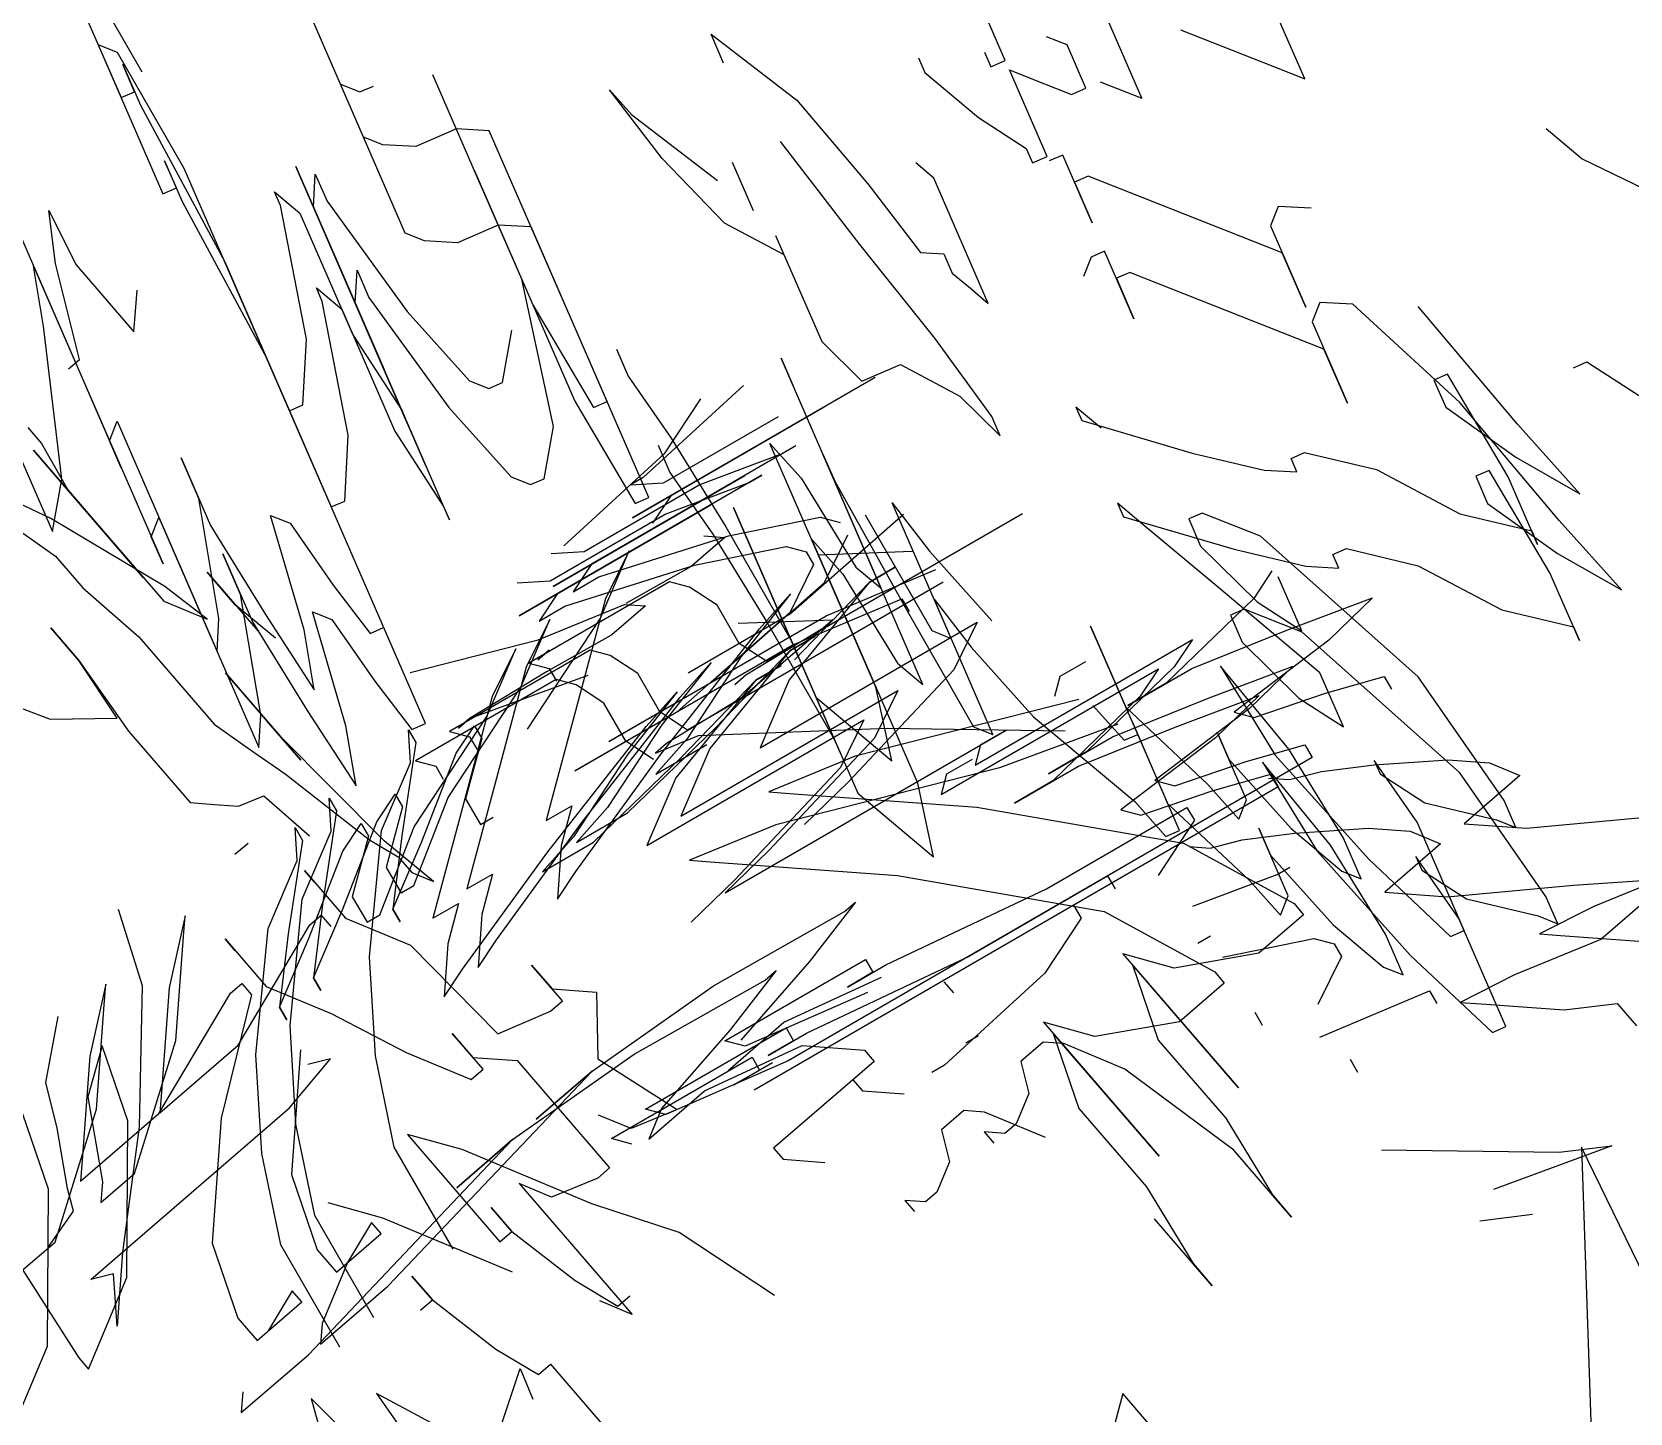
# Model space of a CAD drawing. Header units: millimetres. Extents: x 7703 to 16070, y -6855 to 95.
# Drawn here: x 14881.5 to 14893.67, y -4852.77 to -4842.26 of the extents above; entities that cross this region are included whole.
import ezdxf

# ---------------------------------------------------------------- set-up
doc = ezdxf.new("R2010")
doc.units = ezdxf.units.MM
doc.layers.add('AĞAÇLAR', color=7, linetype='Continuous')
doc.layers.add('YENİ AĞAÇ', color=80, linetype='Continuous')
doc.layers.add('kapı', color=6, linetype='Continuous', lineweight=9)
doc.styles.get("Standard").update_dxf_attribs({"font": 'stylu.ttf', "height": 10})

# ---------------------------------------------------------------- blocks, each defined once
blk = doc.blocks.new('A$C06865A3D')
at = {"color": 72}
for p, q in [((2.63956, 2.67393), (2.67585, 2.68647)), ((2.62099, 2.6723), (2.63956, 2.67393)), ((2.46318, 2.48673), (2.4539, 2.48592)), ((2.51359, 2.46687), (2.46318, 2.48673)), ((2.3604, 2.4646), (2.40292, 2.47021)), ((2.40292, 2.47021), (2.44627, 2.46655)), ((2.44627, 2.46655), (2.48035, 2.46208)), ((2.48035, 2.46208), (2.48727, 2.4683)), ((2.48727, 2.4683), (2.49503, 2.46524)), ((2.49503, 2.46524), (2.50431, 2.46606)), ((2.50431, 2.46606), (2.51359, 2.46687)), ((2.37203, 2.46002), (2.3604, 2.4646)), ((2.46108, 2.4473), (2.40998, 2.45401)), ((2.50831, 2.44211), (2.46108, 2.4473)), ((2.54626, 2.43611), (2.50831, 2.44211)), ((2.42174, 2.42701), (2.40235, 2.43465)), ((2.55402, 2.43305), (2.54626, 2.43611)), ((2.50609, 2.42509), (2.53158, 2.43294)), ((2.53158, 2.43294), (2.55402, 2.43305)), ((2.34749, 2.42048), (2.36065, 2.41977)), ((2.38156, 2.416), (2.34749, 2.42048)), ((2.36065, 2.41977), (2.40317, 2.42538)), ((2.44265, 2.42325), (2.41716, 2.4154)), ((2.43489, 2.4263), (2.47754, 2.4095)), ((2.49998, 2.4096), (2.50609, 2.42509)), ((2.41716, 2.4154), (2.38156, 2.416)), ((2.47754, 2.4095), (2.49998, 2.4096)), ((2.27906, 2.16278), (2.28736, 2.16217)), ((2.28736, 2.16217), (2.30781, 2.15648)), ((2.28705, 2.15801), (2.36592, 2.1522)), ((2.35347, 2.15311), (2.28705, 2.15801)), ((2.30781, 2.15648), (2.35347, 2.15311)), ((2.43649, 2.14699), (2.40328, 2.14944)), ((2.31104, 2.14371), (2.27245, 2.12984)), ((2.30597, 2.13154), (2.32288, 2.13448)), ((2.32288, 2.13448), (2.33948, 2.13325)), ((2.33948, 2.13325), (2.36885, 2.13527)), ((2.36885, 2.13527), (2.41451, 2.1319)), ((2.41451, 2.1319), (2.43142, 2.13483)), ((2.54093, 2.07069), (2.53616, 2.06268)), ((2.54324, 2.04544), (2.54093, 2.07069)), ((2.43947, 2.05309), (2.4676, 2.03848)), ((2.53558, 1.94154), (2.54324, 2.04544)), ((2.4676, 2.03848), (2.50636, 1.99802)), ((2.6918, 2.01535), (2.68088, 2.03705)), ((2.68088, 2.03705), (2.69303, 2.03197)), ((2.46777, 1.98414), (2.4527, 2.00615)), ((2.50636, 1.99802), (2.53681, 1.95816)), ((2.48376, 1.97461), (2.46777, 1.98414)), ((2.5036, 1.96061), (2.48376, 1.97461)), ((2.51159, 1.95584), (2.5036, 1.96061)), ((2.53681, 1.95816), (2.55603, 1.93585)), ((2.51452, 1.93891), (2.51159, 1.95584)), ((2.54034, 1.94954), (2.53558, 1.94154)), ((2.55603, 1.93585), (2.54034, 1.94954))]:
    blk.add_line(p, q, dxfattribs=at)
at = {"color": 87}
for p, q in [((2.53935, 2.61852), (2.51612, 2.62768)), ((2.52317, 2.6115), (2.53935, 2.61852)), ((2.4908, 2.59745), (2.52317, 2.6115)), ((2.49908, 2.56738), (2.46424, 2.58111)), ((2.48289, 2.56036), (2.49908, 2.56738)), ((2.61603, 2.5688), (2.60629, 2.56006)), ((2.67362, 2.57125), (2.61603, 2.5688)), ((2.73452, 2.56611), (2.67362, 2.57125)), ((2.46319, 2.56142), (2.45509, 2.55791)), ((2.48061, 2.55456), (2.46319, 2.56142)), ((2.60629, 2.56006), (2.60959, 2.55248)), ((2.70085, 2.56052), (2.69871, 2.55508)), ((2.74657, 2.54879), (2.70085, 2.56052)), ((2.77148, 2.56411), (2.73452, 2.56611)), ((2.74326, 2.55638), (2.77148, 2.56411)), ((2.47832, 2.54876), (2.48061, 2.55456)), ((2.69871, 2.55508), (2.7096, 2.55078)), ((2.7096, 2.55078), (2.74326, 2.55638)), ((2.46214, 2.54173), (2.47832, 2.54876)), ((2.62049, 2.54818), (2.58254, 2.53171)), ((2.60959, 2.55248), (2.64227, 2.5396)), ((2.64227, 2.5396), (2.62049, 2.54818)), ((2.7738, 2.53806), (2.74657, 2.54879)), ((2.45404, 2.53822), (2.46214, 2.54173)), ((2.48888, 2.52449), (2.45404, 2.53822)), ((2.74344, 2.52488), (2.76835, 2.5402)), ((2.76835, 2.5402), (2.7738, 2.53806)), ((2.58254, 2.53171), (2.54459, 2.51524)), ((2.4866, 2.51869), (2.48888, 2.52449)), ((2.70763, 2.51385), (2.74344, 2.52488)), ((2.4252, 2.51608), (2.431, 2.51379)), ((2.431, 2.51379), (2.4588, 2.51624)), ((2.4588, 2.51624), (2.48079, 2.52098)), ((2.48079, 2.52098), (2.4866, 2.51869)), ((2.53155, 2.51409), (2.5294, 2.50865)), ((2.55878, 2.50336), (2.53155, 2.51409)), ((2.54459, 2.51524), (2.54244, 2.5098)), ((2.54244, 2.5098), (2.55878, 2.50336)), ((2.68272, 2.49852), (2.70763, 2.51385)), ((2.5294, 2.50865), (2.53271, 2.50106)), ((2.68057, 2.49308), (2.68272, 2.49852)), ((2.67629, 2.4822), (2.68602, 2.49094)), ((2.68602, 2.49094), (2.68057, 2.49308)), ((2.84073, 2.46788), (2.85995, 2.48994)), ((2.86578, 2.48951), (2.86363, 2.46032)), ((2.65137, 2.46688), (2.67629, 2.4822)), ((2.61128, 2.44496), (2.65137, 2.46688)), ((2.77745, 2.46748), (2.69378, 2.46273)), ((2.8362, 2.4569), (2.77745, 2.46748)), ((2.80856, 2.42916), (2.84073, 2.46788)), ((2.69378, 2.46273), (2.67101, 2.45285)), ((2.86363, 2.46032), (2.84938, 2.42615)), ((2.71012, 2.4563), (2.65798, 2.4517)), ((2.67101, 2.45285), (2.66887, 2.44741)), ((2.73191, 2.44771), (2.71012, 2.4563)), ((2.8471, 2.45261), (2.8362, 2.4569)), ((2.83951, 2.44932), (2.8471, 2.45261)), ((2.61887, 2.44826), (2.60583, 2.44711)), ((2.60583, 2.44711), (2.61128, 2.44496)), ((2.65798, 2.4517), (2.61887, 2.44826)), ((2.66887, 2.44741), (2.67976, 2.44312)), ((2.6861, 2.41824), (2.70081, 2.45067)), ((2.70081, 2.45067), (2.70042, 2.42654)), ((2.71128, 2.44327), (2.73191, 2.44771)), ((2.81459, 2.43399), (2.83951, 2.44932)), ((2.87314, 2.43027), (2.8861, 2.44692)), ((2.8861, 2.44692), (2.89776, 2.44606)), ((2.67976, 2.44312), (2.71128, 2.44327)), ((2.77983, 2.43715), (2.79192, 2.44213)), ((2.79192, 2.44213), (2.78977, 2.41293)), ((2.7673, 2.42633), (2.77983, 2.43715)), ((2.79397, 2.42955), (2.81459, 2.43399)), ((2.63936, 2.33377), (2.66501, 2.42993)), ((2.66501, 2.42993), (2.66764, 2.41711)), ((2.73169, 2.43031), (2.66982, 2.19841)), ((2.6848, 2.40048), (2.6995, 2.43291)), ((2.6995, 2.43291), (2.69911, 2.40878)), ((2.71436, 2.4107), (2.72604, 2.43182)), ((2.72604, 2.43182), (2.73169, 2.43031)), ((2.78852, 2.43169), (2.79397, 2.42955)), ((2.8179, 2.4264), (2.78852, 2.43169)), ((2.78977, 2.41293), (2.80856, 2.42916)), ((2.84809, 2.40864), (2.87314, 2.43027)), ((2.70042, 2.42654), (2.694, 2.37978)), ((2.74809, 2.40427), (2.7673, 2.42633)), ((2.86147, 2.40924), (2.8179, 2.4264)), ((2.84938, 2.42615), (2.84183, 2.40323)), ((2.66764, 2.41711), (2.66687, 2.36884)), ((2.66989, 2.38016), (2.6861, 2.41824)), ((2.71905, 2.41507), (2.75932, 2.40549)), ((2.76146, 2.41093), (2.71905, 2.41507)), ((2.63805, 2.31601), (2.6637, 2.41217)), ((2.6637, 2.41217), (2.66634, 2.39935)), ((2.73038, 2.41256), (2.66851, 2.18065)), ((2.69911, 2.40878), (2.69269, 2.36202)), ((2.70116, 2.38393), (2.71436, 2.4107)), ((2.71305, 2.39295), (2.72473, 2.41406)), ((2.72473, 2.41406), (2.73038, 2.41256)), ((2.80173, 2.40135), (2.76146, 2.41093)), ((2.84183, 2.40323), (2.84809, 2.40864)), ((2.85932, 2.4038), (2.86147, 2.40924)), ((2.73513, 2.38761), (2.74809, 2.40427)), ((2.75932, 2.40549), (2.81477, 2.4025)), ((2.81477, 2.4025), (2.85932, 2.4038)), ((2.66634, 2.39935), (2.66556, 2.35109)), ((2.66858, 2.3624), (2.6848, 2.40048)), ((2.73655, 2.3956), (2.74744, 2.39131)), ((2.76378, 2.38487), (2.73655, 2.3956)), ((2.81807, 2.39491), (2.80173, 2.40135)), ((2.67136, 2.38986), (2.70404, 2.37698)), ((2.71493, 2.37269), (2.67136, 2.38986)), ((2.69985, 2.36617), (2.71305, 2.39295)), ((2.74744, 2.39131), (2.78441, 2.38932)), ((2.78441, 2.38932), (2.81048, 2.39161)), ((2.81048, 2.39161), (2.81807, 2.39491)), ((2.66792, 2.38524), (2.64698, 2.33982)), ((2.694, 2.37978), (2.70116, 2.38393)), ((2.72844, 2.37637), (2.73513, 2.38761)), ((2.76708, 2.37729), (2.76378, 2.38487)), ((2.50948, 2.37822), (2.52037, 2.37393)), ((2.60207, 2.34174), (2.50948, 2.37822)), ((2.55568, 2.3338), (2.57341, 2.37754)), ((2.66234, 2.35188), (2.66989, 2.38016)), ((2.70404, 2.37698), (2.7486, 2.37828)), ((2.72218, 2.37096), (2.72844, 2.37637)), ((2.7486, 2.37828), (2.76708, 2.37729)), ((2.49957, 2.37301), (2.4709, 2.26554)), ((2.52037, 2.37393), (2.57698, 2.35791)), ((2.57906, 2.37603), (2.54887, 2.26291)), ((2.71279, 2.36725), (2.71493, 2.37269)), ((2.48335, 2.33492), (2.49806, 2.36735)), ((2.52631, 2.35981), (2.53347, 2.36396)), ((2.58126, 2.36879), (2.60519, 2.36565)), ((2.63573, 2.34733), (2.58126, 2.36879)), ((2.60443, 2.31948), (2.65496, 2.36858)), ((2.60519, 2.36565), (2.64216, 2.36365)), ((2.64216, 2.36365), (2.69431, 2.36825)), ((2.66687, 2.36884), (2.66234, 2.35188)), ((2.69269, 2.36202), (2.69985, 2.36617)), ((2.69431, 2.36825), (2.71279, 2.36725)), ((2.90853, 2.34746), (2.92148, 2.36412)), ((2.33241, 2.35999), (2.425, 2.32351)), ((2.37598, 2.34283), (2.33241, 2.35999)), ((2.36393, 2.36015), (2.35419, 2.35141)), ((2.47286, 2.31723), (2.36393, 2.36015)), ((2.45963, 2.35943), (2.4649, 2.33379)), ((2.50596, 2.32889), (2.52631, 2.35981)), ((2.53912, 2.36245), (2.54589, 2.34247)), ((2.55437, 2.31604), (2.5721, 2.35978)), ((2.5721, 2.35978), (2.57775, 2.35827)), ((2.57698, 2.35791), (2.62814, 2.34404)), ((2.66104, 2.33412), (2.66858, 2.3624)), ((2.27812, 2.34996), (2.28026, 2.3554)), ((2.35419, 2.35141), (2.34776, 2.33509)), ((2.49826, 2.35525), (2.46959, 2.24778)), ((2.49675, 2.34959), (2.49826, 2.35525)), ((2.53028, 2.35117), (2.54876, 2.35017)), ((2.62831, 2.31254), (2.53028, 2.35117)), ((2.60503, 2.22781), (2.63823, 2.35225)), ((2.63823, 2.35225), (2.63522, 2.34094)), ((2.66556, 2.35109), (2.66104, 2.33412)), ((2.75162, 2.34623), (2.75313, 2.35189)), ((2.82697, 2.35642), (2.83262, 2.35491)), ((2.27053, 2.34666), (2.27812, 2.34996)), ((2.33044, 2.32306), (2.27053, 2.34666)), ((2.4709, 2.26554), (2.49353, 2.35038)), ((2.49353, 2.35038), (2.47542, 2.28251)), ((2.48205, 2.31716), (2.49675, 2.34959)), ((2.525, 2.34205), (2.53216, 2.3462)), ((2.53216, 2.3462), (2.53781, 2.34469)), ((2.53781, 2.34469), (2.54458, 2.32471)), ((2.54876, 2.35017), (2.58903, 2.34059)), ((2.62814, 2.34404), (2.63573, 2.34733)), ((2.42616, 2.31048), (2.37598, 2.34283)), ((2.50465, 2.31113), (2.525, 2.34205)), ((2.54589, 2.34247), (2.5421, 2.28289)), ((2.58903, 2.34059), (2.60207, 2.34174)), ((2.64698, 2.33982), (2.60013, 2.2611)), ((2.63522, 2.34094), (2.63936, 2.33377)), ((2.69095, 2.2776), (2.70755, 2.33982)), ((2.70755, 2.33982), (2.7132, 2.33831)), ((2.71653, 2.32882), (2.76448, 2.3429)), ((2.76448, 2.3429), (2.77031, 2.34247)), ((2.77031, 2.34247), (2.76859, 2.31912)), ((2.78703, 2.34284), (2.79268, 2.34133)), ((2.34776, 2.33509), (2.33803, 2.32635)), ((2.46081, 2.33455), (2.4717, 2.33025)), ((2.4649, 2.33379), (2.46261, 2.27987)), ((2.46959, 2.24778), (2.49222, 2.33262)), ((2.46977, 2.28401), (2.48335, 2.33492)), ((2.53003, 2.23764), (2.55568, 2.3338)), ((2.53316, 2.30712), (2.55864, 2.33459)), ((2.55864, 2.33459), (2.55519, 2.28789)), ((2.57113, 2.23686), (2.59679, 2.33301)), ((2.59679, 2.33301), (2.60356, 2.31303)), ((2.63693, 2.33449), (2.63391, 2.32318)), ((2.33803, 2.32635), (2.33044, 2.32306)), ((2.4717, 2.33025), (2.50108, 2.32496)), ((2.48107, 2.281), (2.50596, 2.32889)), ((2.64851, 2.28101), (2.71653, 2.32882)), ((2.425, 2.32351), (2.47071, 2.31178)), ((2.50108, 2.32496), (2.54134, 2.31538)), ((2.53804, 2.32297), (2.61429, 2.29292)), ((2.59795, 2.29936), (2.53804, 2.32297)), ((2.54458, 2.32471), (2.54079, 2.26513)), ((2.55347, 2.26453), (2.60443, 2.31948)), ((2.55534, 2.31378), (2.55836, 2.32509)), ((2.55836, 2.32509), (2.55534, 2.31378)), ((2.63391, 2.32318), (2.63805, 2.31601)), ((2.70624, 2.32206), (2.71189, 2.32055)), ((2.71189, 2.32055), (2.71715, 2.29491)), ((2.76859, 2.31912), (2.74894, 2.29121)), ((2.46846, 2.26626), (2.48205, 2.31716)), ((2.47071, 2.31178), (2.47286, 2.31723)), ((2.52872, 2.21988), (2.55437, 2.31604)), ((2.54134, 2.31538), (2.59251, 2.30151)), ((2.55608, 2.27117), (2.55534, 2.31378)), ((2.55534, 2.31378), (2.56022, 2.26401)), ((2.56982, 2.2191), (2.59548, 2.31525)), ((2.59548, 2.31525), (2.60225, 2.29527)), ((2.60356, 2.31303), (2.60542, 2.25195)), ((2.43821, 2.29317), (2.42616, 2.31048)), ((2.47976, 2.26324), (2.50465, 2.31113)), ((2.55403, 2.29602), (2.55705, 2.30733)), ((2.55705, 2.30733), (2.55403, 2.29602)), ((2.6534, 2.29637), (2.62831, 2.31254)), ((2.59251, 2.30151), (2.59795, 2.29936)), ((2.31972, 2.29585), (2.40142, 2.26366)), ((2.4232, 2.25508), (2.31972, 2.29585)), ((2.32731, 2.29915), (2.3382, 2.29486)), ((2.33606, 2.28942), (2.32731, 2.29915)), ((2.3382, 2.29486), (2.39151, 2.28642)), ((2.55477, 2.25341), (2.55403, 2.29602)), ((2.55403, 2.29602), (2.55891, 2.24625)), ((2.60225, 2.29527), (2.60411, 2.23419)), ((2.61429, 2.29292), (2.6534, 2.29637)), ((2.71715, 2.29491), (2.71487, 2.24099)), ((2.19909, 2.2931), (2.1915, 2.28981)), ((2.1915, 2.28981), (2.25141, 2.2662)), ((2.25025, 2.27923), (2.19909, 2.2931)), ((2.40142, 2.26366), (2.33606, 2.28942)), ((2.42848, 2.28443), (2.43607, 2.28772)), ((2.43607, 2.28772), (2.43821, 2.29317)), ((2.53762, 2.27004), (2.5365, 2.28851)), ((2.5365, 2.28851), (2.54025, 2.25722)), ((2.55519, 2.28789), (2.54678, 2.25329)), ((2.74894, 2.29121), (2.73058, 2.28083)), ((2.32088, 2.28283), (2.33392, 2.28398)), ((2.32633, 2.28068), (2.32088, 2.28283)), ((2.33392, 2.28398), (2.38293, 2.26466)), ((2.39151, 2.28642), (2.42848, 2.28443)), ((2.4611, 2.27421), (2.46977, 2.28401)), ((2.47542, 2.28251), (2.47805, 2.26969)), ((2.49601, 2.28051), (2.50228, 2.28592)), ((2.50228, 2.28592), (2.50099, 2.2684)), ((2.5421, 2.28289), (2.53003, 2.23764)), ((2.24266, 2.27594), (2.259, 2.2695)), ((2.25355, 2.27164), (2.24266, 2.27594)), ((2.47356, 2.19124), (2.25025, 2.27923)), ((2.37106, 2.25049), (2.32633, 2.28068)), ((2.47805, 2.26969), (2.48107, 2.281)), ((2.48177, 2.24634), (2.49601, 2.28051)), ((2.59214, 2.23233), (2.64851, 2.28101)), ((2.66719, 2.21123), (2.69095, 2.2776)), ((2.73058, 2.28083), (2.80057, 2.27567)), ((2.80057, 2.27567), (2.73642, 2.2804)), ((2.73642, 2.2804), (2.76471, 2.26657)), ((2.25141, 2.2662), (2.25355, 2.27164)), ((2.259, 2.2695), (2.3265, 2.24919)), ((2.50099, 2.2684), (2.493, 2.23964)), ((2.53631, 2.25228), (2.53519, 2.27075)), ((2.53519, 2.27075), (2.53894, 2.23946)), ((2.54513, 2.20744), (2.53762, 2.27004)), ((2.55531, 2.22291), (2.55608, 2.27117)), ((2.38293, 2.26466), (2.41776, 2.25723)), ((2.4598, 2.25645), (2.46846, 2.26626)), ((2.47411, 2.26475), (2.47675, 2.25193)), ((2.47675, 2.25193), (2.47976, 2.26324)), ((2.50631, 2.26215), (2.49915, 2.258)), ((2.51911, 2.26479), (2.50631, 2.26215)), ((2.53607, 2.26027), (2.51911, 2.26479)), ((2.54079, 2.26513), (2.52872, 2.21988)), ((2.54887, 2.26291), (2.53607, 2.26027)), ((2.54635, 2.24745), (2.55347, 2.26453)), ((2.56022, 2.26401), (2.57113, 2.23686)), ((2.76471, 2.26657), (2.80554, 2.26356)), ((2.80554, 2.26356), (2.8401, 2.25514)), ((2.41776, 2.25723), (2.4232, 2.25508)), ((2.49915, 2.258), (2.48255, 2.19578)), ((2.54025, 2.25722), (2.54815, 2.21876)), ((2.60013, 2.2611), (2.58588, 2.22693)), ((2.71618, 2.25875), (2.71467, 2.25309)), ((2.85176, 2.25428), (2.81677, 2.25686)), ((2.38856, 2.23102), (2.37106, 2.25049)), ((2.49014, 2.22818), (2.47922, 2.25532)), ((2.47922, 2.25532), (2.48599, 2.23534)), ((2.48459, 2.20504), (2.50553, 2.25046)), ((2.54382, 2.18969), (2.53631, 2.25228)), ((2.54678, 2.25329), (2.54635, 2.24745)), ((2.554, 2.20515), (2.55477, 2.25341)), ((2.60542, 2.25195), (2.60503, 2.22781)), ((2.8401, 2.25514), (2.85176, 2.25428)), ((2.3265, 2.24919), (2.38641, 2.22558)), ((2.455, 2.20136), (2.48177, 2.24634)), ((2.505, 2.24439), (2.49784, 2.24024)), ((2.51781, 2.24703), (2.505, 2.24439)), ((2.53476, 2.24251), (2.51781, 2.24703)), ((2.54757, 2.24515), (2.53476, 2.24251)), ((2.55891, 2.24625), (2.56982, 2.2191)), ((2.76342, 2.24906), (2.73924, 2.2391)), ((2.48883, 2.21042), (2.47791, 2.23756)), ((2.47791, 2.23756), (2.48469, 2.21758)), ((2.49784, 2.24024), (2.48124, 2.17802)), ((2.493, 2.23964), (2.48459, 2.20504)), ((2.53894, 2.23946), (2.54684, 2.201)), ((2.71487, 2.24099), (2.71336, 2.23533)), ((2.73924, 2.2391), (2.73297, 2.23369)), ((2.27666, 2.22561), (2.27126, 2.23188)), ((2.38641, 2.22558), (2.38856, 2.23102)), ((2.48599, 2.23534), (2.51084, 2.19236)), ((2.58588, 2.22693), (2.59214, 2.23233)), ((2.60411, 2.23419), (2.60372, 2.21005)), ((2.73297, 2.23369), (2.73211, 2.22202)), ((2.22417, 2.22948), (2.24707, 2.22193)), ((2.24081, 2.21652), (2.22417, 2.22948)), ((2.28206, 2.21935), (2.27666, 2.22561)), ((2.50066, 2.1769), (2.49014, 2.22818)), ((2.24707, 2.22193), (2.28206, 2.21935)), ((2.54815, 2.21876), (2.54927, 2.20028)), ((2.54927, 2.20028), (2.55531, 2.22291)), ((2.64073, 2.21459), (2.64116, 2.22042)), ((2.64116, 2.22042), (2.64484, 2.1908)), ((2.66946, 2.2066), (2.68825, 2.22282)), ((2.68825, 2.22282), (2.69408, 2.22239)), ((2.69408, 2.22239), (2.6902, 2.16985)), ((2.73211, 2.22202), (2.74335, 2.21532)), ((2.27451, 2.19642), (2.24081, 2.21652)), ((2.48469, 2.21758), (2.50953, 2.1746)), ((2.62476, 2.15706), (2.64073, 2.21459)), ((2.74335, 2.21532), (2.74832, 2.20321)), ((2.23542, 2.20965), (2.35524, 2.16244)), ((2.25506, 2.19563), (2.23542, 2.20965)), ((2.48459, 2.20504), (2.48416, 2.19921)), ((2.48416, 2.19921), (2.48459, 2.20504)), ((2.49935, 2.15914), (2.48883, 2.21042)), ((2.55415, 2.15051), (2.54513, 2.20744)), ((2.54796, 2.18252), (2.554, 2.20515)), ((2.64343, 2.14486), (2.66003, 2.20708)), ((2.65478, 2.16659), (2.66946, 2.2066)), ((2.66003, 2.20708), (2.66568, 2.20557)), ((2.66266, 2.19426), (2.66719, 2.21123)), ((2.66568, 2.20557), (2.66266, 2.19426)), ((2.48255, 2.19578), (2.4897, 2.19993)), ((2.4897, 2.19993), (2.49535, 2.19842)), ((2.54684, 2.201), (2.54796, 2.18252)), ((2.74832, 2.20321), (2.74789, 2.19737)), ((2.30309, 2.15784), (2.25506, 2.19563)), ((2.27408, 2.19058), (2.27451, 2.19642)), ((2.41052, 2.19094), (2.41811, 2.19424)), ((2.41811, 2.19424), (2.44748, 2.18895)), ((2.66982, 2.19841), (2.65058, 2.14901)), ((2.66135, 2.1765), (2.66588, 2.19347)), ((2.74789, 2.19737), (2.74162, 2.19197)), ((2.45194, 2.16833), (2.41052, 2.19094)), ((2.44748, 2.18895), (2.47141, 2.1858)), ((2.47141, 2.1858), (2.47356, 2.19124)), ((2.51084, 2.19236), (2.5274, 2.1637)), ((2.55284, 2.13275), (2.54382, 2.18969)), ((2.64212, 2.12711), (2.65872, 2.18932)), ((2.64484, 2.1908), (2.64766, 2.14951)), ((2.65872, 2.18932), (2.66437, 2.18782)), ((2.66437, 2.18782), (2.66135, 2.1765)), ((2.74162, 2.19197), (2.74746, 2.19154)), ((2.36926, 2.18205), (2.39649, 2.17132)), ((2.3856, 2.17562), (2.36926, 2.18205)), ((2.48124, 2.17802), (2.4884, 2.18217)), ((2.4884, 2.18217), (2.49405, 2.18067)), ((2.69604, 2.16942), (2.70856, 2.18024)), ((2.22255, 2.17701), (2.31515, 2.14052)), ((2.34104, 2.17432), (2.43364, 2.13783)), ((2.34435, 2.16673), (2.34104, 2.17432)), ((2.42489, 2.14757), (2.3856, 2.17562)), ((2.51572, 2.14259), (2.50066, 2.1769)), ((2.50953, 2.1746), (2.5261, 2.14594)), ((2.36998, 2.1725), (2.40054, 2.17025)), ((2.38696, 2.17125), (2.36998, 2.1725)), ((2.40759, 2.17315), (2.38696, 2.17125)), ((2.39649, 2.17132), (2.43676, 2.16174)), ((2.47159, 2.15431), (2.45194, 2.16833)), ((2.53155, 2.15654), (2.53456, 2.16785)), ((2.53456, 2.16785), (2.54285, 2.15352)), ((2.6902, 2.16985), (2.69604, 2.16942)), ((2.35524, 2.16244), (2.34435, 2.16673)), ((2.43676, 2.16174), (2.47159, 2.15431)), ((2.48747, 2.15012), (2.48484, 2.16294)), ((2.48484, 2.16294), (2.49049, 2.16143)), ((2.49049, 2.16143), (2.50291, 2.13994)), ((2.5274, 2.1637), (2.53155, 2.15654)), ((2.65263, 2.1374), (2.65478, 2.16659)), ((2.31515, 2.14052), (2.30309, 2.15784)), ((2.36208, 2.15666), (2.31104, 2.14371)), ((2.38314, 2.15929), (2.36208, 2.15666)), ((2.36592, 2.1522), (2.38314, 2.15929)), ((2.51441, 2.12483), (2.49935, 2.15914)), ((2.61463, 2.09911), (2.62476, 2.15706)), ((2.40328, 2.14944), (2.44894, 2.14608)), ((2.50252, 2.11581), (2.48747, 2.15012)), ((2.52012, 2.14919), (2.49491, 2.14687)), ((2.51151, 2.14564), (2.52012, 2.14919)), ((2.53024, 2.13878), (2.53325, 2.15009)), ((2.53325, 2.15009), (2.54154, 2.13576)), ((2.54285, 2.15352), (2.55678, 2.13769)), ((2.55678, 2.13769), (2.55415, 2.15051)), ((2.65058, 2.14901), (2.64343, 2.14486)), ((2.64766, 2.14951), (2.65263, 2.1374)), ((2.43364, 2.13783), (2.42489, 2.14757)), ((2.44894, 2.14608), (2.42819, 2.14761)), ((2.49491, 2.14687), (2.43649, 2.14699)), ((2.44833, 2.13776), (2.49045, 2.14302)), ((2.47729, 2.13466), (2.4675, 2.14333)), ((2.4675, 2.14333), (2.47315, 2.14183)), ((2.47315, 2.14183), (2.49536, 2.11166)), ((2.48616, 2.13236), (2.48353, 2.14518)), ((2.48353, 2.14518), (2.48918, 2.14368)), ((2.48918, 2.14368), (2.5016, 2.12219)), ((2.49045, 2.14302), (2.50321, 2.14625)), ((2.50321, 2.14625), (2.51151, 2.14564)), ((2.51421, 2.13693), (2.51572, 2.14259)), ((2.5261, 2.14594), (2.53024, 2.13878)), ((2.43142, 2.13483), (2.44833, 2.13776)), ((2.50291, 2.13994), (2.51421, 2.13693)), ((2.54154, 2.13576), (2.55547, 2.11993)), ((2.4882, 2.10751), (2.47729, 2.13466)), ((2.50121, 2.09805), (2.48616, 2.13236)), ((2.55547, 2.11993), (2.55284, 2.13275)), ((2.64928, 2.13125), (2.64212, 2.12711)), ((2.44433, 2.11573), (2.44848, 2.12568)), ((2.44848, 2.12568), (2.47251, 2.12733)), ((2.47598, 2.1169), (2.46619, 2.12557)), ((2.46619, 2.12557), (2.47184, 2.12407)), ((2.47184, 2.12407), (2.49405, 2.0939)), ((2.5129, 2.11917), (2.51441, 2.12483)), ((2.48689, 2.08976), (2.47598, 2.1169)), ((2.5016, 2.12219), (2.5129, 2.11917)), ((2.58042, 2.11096), (2.59377, 2.1225)), ((2.59377, 2.1225), (2.64973, 2.11837)), ((2.64973, 2.11837), (2.64927, 2.11215)), ((2.34169, 2.11304), (2.35867, 2.11179)), ((2.35867, 2.11179), (2.34169, 2.11304)), ((2.35867, 2.11179), (2.39239, 2.10589)), ((2.38559, 2.10639), (2.35867, 2.11179)), ((2.43704, 2.10943), (2.44433, 2.11573)), ((2.49536, 2.11166), (2.51344, 2.08866)), ((2.51344, 2.08866), (2.50252, 2.11581)), ((2.58664, 2.11051), (2.56799, 2.11188)), ((2.56799, 2.11188), (2.58042, 2.11096)), ((2.58618, 2.10428), (2.58664, 2.11051)), ((2.64927, 2.11215), (2.64168, 2.09393)), ((2.36711, 2.08724), (2.38559, 2.10639)), ((2.39239, 2.10589), (2.42974, 2.10313)), ((2.42974, 2.10313), (2.43704, 2.10943)), ((2.45742, 2.10793), (2.45691, 2.10113)), ((2.52021, 2.06868), (2.4882, 2.10751)), ((2.56039, 2.09367), (2.58618, 2.10428)), ((2.51213, 2.07091), (2.50121, 2.09805)), ((2.61463, 2.09911), (2.61247, 2.06992)), ((2.61247, 2.06992), (2.61463, 2.09911)), ((2.61615, 2.0403), (2.61463, 2.09911)), ((2.49405, 2.0939), (2.51213, 2.07091)), ((2.52839, 2.08351), (2.56039, 2.09367)), ((2.64168, 2.09393), (2.62878, 2.08862)), ((2.3212, 2.06669), (2.36711, 2.08724)), ((2.5189, 2.05092), (2.48689, 2.08976)), ((2.51344, 2.08866), (2.51909, 2.08716)), ((2.51909, 2.08716), (2.51344, 2.08866)), ((2.62878, 2.08862), (2.69718, 2.08358)), ((2.5026, 2.07289), (2.52839, 2.08351)), ((2.69718, 2.08358), (2.68428, 2.07827)), ((2.48395, 2.07427), (2.47773, 2.07473)), ((2.47773, 2.07473), (2.5026, 2.07289)), ((2.49454, 2.06101), (2.49497, 2.06684)), ((2.49497, 2.06684), (2.50081, 2.06641)), ((2.50081, 2.06641), (2.52695, 2.0234)), ((2.51213, 2.07091), (2.51778, 2.0694)), ((2.51778, 2.0694), (2.51213, 2.07091)), ((2.54958, 2.04267), (2.52021, 2.06868)), ((2.50817, 2.00717), (2.49454, 2.06101)), ((2.65182, 2.06189), (2.60024, 2.04066)), ((2.54827, 2.02491), (2.5189, 2.05092)), ((2.68775, 2.04047), (2.68821, 2.0467)), ((2.68821, 2.0467), (2.71929, 2.0444)), ((2.58046, 2.02231), (2.54958, 2.04267)), ((2.60024, 2.04066), (2.58067, 2.02959)), ((2.61768, 1.98149), (2.61615, 2.0403)), ((2.66864, 2.03562), (2.68775, 2.04047)), ((2.63709, 2.03169), (2.66864, 2.03562)), ((2.46237, 2.02229), (2.45697, 2.02856)), ((2.45697, 2.02856), (2.47274, 2.00391)), ((2.63709, 2.03169), (2.62465, 2.03261)), ((2.62465, 2.03261), (2.63709, 2.03169)), ((2.63663, 2.02547), (2.63709, 2.03169)), ((2.48938, 1.99095), (2.46237, 2.02229)), ((2.52695, 2.0234), (2.55936, 1.98579)), ((2.57916, 2.00455), (2.54827, 2.02491)), ((2.62567, 2.01025), (2.58046, 2.02231)), ((2.47274, 2.00391), (2.49975, 1.97257)), ((2.50515, 1.9663), (2.50817, 2.00717)), ((2.62436, 1.99249), (2.57916, 2.00455)), ((2.5151, 1.94209), (2.48938, 1.99095)), ((2.60105, 1.99445), (2.59522, 1.99488)), ((2.59522, 1.99488), (2.59976, 1.97694)), ((2.59933, 1.9711), (2.60105, 1.99445)), ((2.55936, 1.98579), (2.58766, 1.97196)), ((2.6151, 1.94646), (2.61768, 1.98149)), ((2.49975, 1.97257), (2.50515, 1.9663)), ((2.58766, 1.97196), (2.59933, 1.9711)), ((2.49846, 1.95506), (2.47016, 1.96888)), ((2.5421, 1.91075), (2.49846, 1.95506)), ((2.6097, 1.95273), (2.6151, 1.94646)), ((2.5138, 1.92458), (2.5151, 1.94209)), ((2.55702, 1.87443), (2.5421, 1.91075))]:
    blk.add_line(p, q, dxfattribs=at)
at = {"color": 84}
for p, q in [((2.69783, 2.61828), (2.73908, 2.62716)), ((2.69568, 2.61283), (2.69783, 2.61828)), ((2.69586, 2.58134), (2.63496, 2.58648)), ((2.57737, 2.58403), (2.56763, 2.57529)), ((2.73282, 2.57934), (2.69586, 2.58134)), ((2.70461, 2.57161), (2.73282, 2.57934)), ((2.56763, 2.57529), (2.57094, 2.56771)), ((2.66219, 2.57575), (2.66005, 2.57031)), ((2.70791, 2.56402), (2.66219, 2.57575)), ((2.57094, 2.56771), (2.60362, 2.55483)), ((2.66005, 2.57031), (2.67094, 2.56601)), ((2.67094, 2.56601), (2.70461, 2.57161)), ((2.58183, 2.56341), (2.54388, 2.54694)), ((2.60362, 2.55483), (2.58183, 2.56341)), ((2.73514, 2.55329), (2.70791, 2.56402)), ((2.70478, 2.54011), (2.7297, 2.55544)), ((2.7297, 2.55544), (2.73514, 2.55329)), ((2.45023, 2.53972), (2.41539, 2.55345)), ((2.54388, 2.54694), (2.50593, 2.53047)), ((2.44214, 2.53621), (2.44794, 2.53392)), ((2.44794, 2.53392), (2.45023, 2.53972)), ((2.66897, 2.52908), (2.70478, 2.54011)), ((2.49289, 2.52932), (2.49075, 2.52388)), ((2.52012, 2.51859), (2.49289, 2.52932)), ((2.50593, 2.53047), (2.50378, 2.52503)), ((2.64406, 2.51375), (2.66897, 2.52908)), ((2.50378, 2.52503), (2.52012, 2.51859)), ((2.64192, 2.50831), (2.64406, 2.51375)), ((2.81161, 2.4706), (2.84379, 2.50931)), ((2.63763, 2.49743), (2.64736, 2.50617)), ((2.64736, 2.50617), (2.64192, 2.50831)), ((2.61271, 2.48211), (2.63763, 2.49743)), ((2.86668, 2.50176), (2.85244, 2.46759)), ((2.68916, 2.45968), (2.70386, 2.49211)), ((2.70386, 2.49211), (2.70348, 2.46798)), ((2.57262, 2.46019), (2.61271, 2.48211)), ((2.65513, 2.47797), (2.63236, 2.46808)), ((2.73879, 2.48271), (2.65513, 2.47797)), ((2.79755, 2.47213), (2.73879, 2.48271)), ((2.77036, 2.46777), (2.78288, 2.47858)), ((2.78288, 2.47858), (2.79498, 2.48356)), ((2.79498, 2.48356), (2.79283, 2.45437)), ((2.66807, 2.47137), (2.6707, 2.45855)), ((2.69325, 2.46294), (2.67147, 2.47153)), ((2.71741, 2.45214), (2.7291, 2.47326)), ((2.7291, 2.47326), (2.73475, 2.47175)), ((2.80844, 2.46784), (2.79755, 2.47213)), ((2.85115, 2.45007), (2.8762, 2.47171)), ((2.63236, 2.46808), (2.63021, 2.46264)), ((2.70348, 2.46798), (2.69705, 2.42122)), ((2.75114, 2.4457), (2.77036, 2.46777)), ((2.79283, 2.45437), (2.81161, 2.4706)), ((2.80085, 2.46455), (2.80844, 2.46784)), ((2.85244, 2.46759), (2.84488, 2.44466)), ((2.58021, 2.46349), (2.56717, 2.46234)), ((2.56717, 2.46234), (2.57262, 2.46019)), ((2.63021, 2.46264), (2.64111, 2.45835)), ((2.64111, 2.45835), (2.67263, 2.4585)), ((2.6707, 2.45855), (2.66993, 2.41028)), ((2.67263, 2.4585), (2.69325, 2.46294)), ((2.67294, 2.42159), (2.68916, 2.45968)), ((2.77594, 2.44922), (2.80085, 2.46455)), ((2.70421, 2.42537), (2.71741, 2.45214)), ((2.74986, 2.44692), (2.75531, 2.44478)), ((2.77924, 2.44164), (2.74986, 2.44692)), ((2.75531, 2.44478), (2.77594, 2.44922)), ((2.84488, 2.44466), (2.85115, 2.45007)), ((2.73819, 2.42905), (2.75114, 2.4457)), ((2.82281, 2.42447), (2.77924, 2.44164)), ((2.68039, 2.4303), (2.72066, 2.42072)), ((2.7228, 2.42616), (2.68039, 2.4303)), ((2.73149, 2.4178), (2.73819, 2.42905)), ((2.6654, 2.39331), (2.67294, 2.42159)), ((2.69705, 2.42122), (2.70421, 2.42537)), ((2.72066, 2.42072), (2.77611, 2.41773)), ((2.76307, 2.41658), (2.7228, 2.42616)), ((2.82067, 2.41903), (2.82281, 2.42447)), ((2.50262, 2.41444), (2.47395, 2.30698)), ((2.58211, 2.41747), (2.55193, 2.30435)), ((2.72523, 2.4124), (2.73149, 2.4178)), ((2.77941, 2.41014), (2.76307, 2.41658)), ((2.77611, 2.41773), (2.82067, 2.41903)), ((2.66993, 2.41028), (2.6654, 2.39331)), ((2.69789, 2.41083), (2.70878, 2.40654)), ((2.72512, 2.4001), (2.69789, 2.41083)), ((2.77182, 2.40685), (2.77941, 2.41014)), ((2.63271, 2.40509), (2.66538, 2.39222)), ((2.67628, 2.38792), (2.63271, 2.40509)), ((2.70878, 2.40654), (2.74575, 2.40455)), ((2.74575, 2.40455), (2.77182, 2.40685)), ((2.92454, 2.40555), (2.9036, 2.36014)), ((2.91158, 2.3889), (2.92454, 2.40555)), ((2.72842, 2.39252), (2.72512, 2.4001)), ((2.8123, 2.35412), (2.83003, 2.39786)), ((2.83003, 2.39786), (2.83568, 2.39635)), ((2.47082, 2.39345), (2.48171, 2.38916)), ((2.56341, 2.35697), (2.47082, 2.39345)), ((2.47395, 2.30698), (2.49659, 2.39182)), ((2.64129, 2.39369), (2.63827, 2.38237)), ((2.66538, 2.39222), (2.70994, 2.39352)), ((2.70994, 2.39352), (2.72842, 2.39252)), ((2.75468, 2.38767), (2.75619, 2.39332)), ((2.86105, 2.3398), (2.91158, 2.3889)), ((2.54261, 2.38402), (2.56654, 2.38088)), ((2.59707, 2.36256), (2.54261, 2.38402)), ((2.54895, 2.38391), (2.54516, 2.32433)), ((2.65565, 2.38348), (2.67413, 2.38248)), ((2.67413, 2.38248), (2.67628, 2.38792)), ((2.71959, 2.37026), (2.76753, 2.38434)), ((2.73997, 2.35524), (2.75468, 2.38767)), ((2.76753, 2.38434), (2.77336, 2.38391)), ((2.77336, 2.38391), (2.77164, 2.36055)), ((2.78293, 2.38013), (2.79009, 2.38428)), ((2.79009, 2.38428), (2.79574, 2.38277)), ((2.79574, 2.38277), (2.80251, 2.36279)), ((2.47283, 2.32545), (2.48641, 2.37636)), ((2.56654, 2.38088), (2.6035, 2.37889)), ((2.65003, 2.38126), (2.60318, 2.30253)), ((2.63827, 2.38237), (2.64241, 2.37521)), ((2.694, 2.31903), (2.7106, 2.38125)), ((2.7106, 2.38125), (2.71625, 2.37974)), ((2.71625, 2.37974), (2.72151, 2.3541)), ((2.76257, 2.34921), (2.78293, 2.38013)), ((2.33732, 2.35806), (2.29375, 2.37523)), ((2.32527, 2.37538), (2.31554, 2.36664)), ((2.4342, 2.33246), (2.32527, 2.37538)), ((2.46795, 2.37522), (2.46567, 2.3213)), ((2.53621, 2.34856), (2.56169, 2.37603)), ((2.53832, 2.37314), (2.58948, 2.35927)), ((2.57419, 2.2783), (2.59984, 2.37445)), ((2.59984, 2.37445), (2.60662, 2.35447)), ((2.65156, 2.32245), (2.71959, 2.37026)), ((2.31554, 2.36664), (2.30911, 2.35032)), ((2.49162, 2.3664), (2.5101, 2.3654)), ((2.58966, 2.32777), (2.49162, 2.3664)), ((2.5101, 2.3654), (2.55037, 2.35582)), ((2.5584, 2.35521), (2.56141, 2.36653)), ((2.56141, 2.36653), (2.5584, 2.35521)), ((2.29178, 2.33829), (2.23187, 2.3619)), ((2.58948, 2.35927), (2.59707, 2.36256)), ((2.77164, 2.36055), (2.752, 2.33265)), ((2.55037, 2.35582), (2.56341, 2.35697)), ((2.55913, 2.31261), (2.5584, 2.35521)), ((2.5584, 2.35521), (2.56327, 2.30544)), ((2.60662, 2.35447), (2.60848, 2.29338)), ((2.30911, 2.35032), (2.29937, 2.34158)), ((2.42215, 2.34978), (2.43304, 2.34548)), ((2.43304, 2.34548), (2.46242, 2.3402)), ((2.29937, 2.34158), (2.29178, 2.33829)), ((2.38634, 2.33874), (2.43206, 2.32702)), ((2.46242, 2.3402), (2.50269, 2.33061)), ((2.49938, 2.3382), (2.57564, 2.30816)), ((2.5593, 2.31459), (2.49938, 2.3382)), ((2.43206, 2.32702), (2.4342, 2.33246)), ((2.752, 2.33265), (2.73364, 2.32226)), ((2.39955, 2.3084), (2.3875, 2.32572)), ((2.46416, 2.31565), (2.47283, 2.32545)), ((2.49907, 2.32195), (2.50533, 2.32736)), ((2.50269, 2.33061), (2.55385, 2.31674)), ((2.50533, 2.32736), (2.50404, 2.30984)), ((2.54067, 2.31147), (2.53955, 2.32995)), ((2.53955, 2.32995), (2.54331, 2.29865)), ((2.55825, 2.32932), (2.54983, 2.29473)), ((2.61475, 2.3116), (2.58966, 2.32777)), ((2.46567, 2.3213), (2.46416, 2.31565)), ((2.47848, 2.32394), (2.48111, 2.31112)), ((2.54516, 2.32433), (2.53308, 2.27908)), ((2.5952, 2.27377), (2.65156, 2.32245)), ((2.73364, 2.32226), (2.80362, 2.31711)), ((2.80362, 2.31711), (2.73947, 2.32184)), ((2.73947, 2.32184), (2.76777, 2.30801)), ((2.28865, 2.31438), (2.29955, 2.31009)), ((2.2974, 2.30465), (2.28865, 2.31438)), ((2.55385, 2.31674), (2.5593, 2.31459)), ((2.67024, 2.25267), (2.694, 2.31903)), ((2.21159, 2.29446), (2.16043, 2.30834)), ((2.28106, 2.31109), (2.36276, 2.2789)), ((2.38455, 2.27031), (2.28106, 2.31109)), ((2.29955, 2.31009), (2.35285, 2.30166)), ((2.39741, 2.30296), (2.39955, 2.3084)), ((2.50404, 2.30984), (2.49606, 2.28108)), ((2.54818, 2.24888), (2.54067, 2.31147)), ((2.57564, 2.30816), (2.61475, 2.3116)), ((2.76777, 2.30801), (2.80859, 2.305)), ((2.15284, 2.30504), (2.21275, 2.28143)), ((2.36276, 2.2789), (2.2974, 2.30465)), ((2.35285, 2.30166), (2.38982, 2.29966)), ((2.38982, 2.29966), (2.39741, 2.30296)), ((2.50936, 2.30359), (2.5022, 2.29944)), ((2.52217, 2.30623), (2.50936, 2.30359)), ((2.53912, 2.30171), (2.52217, 2.30623)), ((2.55193, 2.30435), (2.53912, 2.30171)), ((2.56327, 2.30544), (2.57419, 2.2783)), ((2.60318, 2.30253), (2.58894, 2.26836)), ((2.80859, 2.305), (2.84315, 2.29658)), ((2.28222, 2.29806), (2.29526, 2.29921)), ((2.28767, 2.29591), (2.28222, 2.29806)), ((2.3324, 2.26572), (2.28767, 2.29591)), ((2.29526, 2.29921), (2.34428, 2.27989)), ((2.49319, 2.26961), (2.48228, 2.29676)), ((2.48228, 2.29676), (2.48905, 2.27678)), ((2.5022, 2.29944), (2.4856, 2.23722)), ((2.54331, 2.29865), (2.5512, 2.26019)), ((2.54983, 2.29473), (2.5494, 2.28889)), ((2.81983, 2.2983), (2.76648, 2.29049)), ((2.85482, 2.29572), (2.81983, 2.2983)), ((2.84315, 2.29658), (2.85482, 2.29572)), ((2.204, 2.29117), (2.22034, 2.28473)), ((2.21489, 2.28688), (2.204, 2.29117)), ((2.60848, 2.29338), (2.60809, 2.26925)), ((2.76648, 2.29049), (2.74229, 2.28054)), ((2.21275, 2.28143), (2.21489, 2.28688)), ((2.22034, 2.28473), (2.28784, 2.26442)), ((2.34428, 2.27989), (2.3791, 2.27246)), ((2.48905, 2.27678), (2.5139, 2.23379)), ((2.73603, 2.27513), (2.73517, 2.26345)), ((2.74229, 2.28054), (2.73603, 2.27513)), ((2.3791, 2.27246), (2.38455, 2.27031)), ((2.50372, 2.21833), (2.49319, 2.26961)), ((2.58894, 2.26836), (2.5952, 2.27377)), ((2.28784, 2.26442), (2.34775, 2.24081)), ((2.3499, 2.24625), (2.3324, 2.26572)), ((2.55232, 2.24172), (2.55836, 2.26434)), ((2.6913, 2.26426), (2.69713, 2.26383)), ((2.73517, 2.26345), (2.7464, 2.25675)), ((2.5512, 2.26019), (2.55232, 2.24172)), ((2.62782, 2.1985), (2.64378, 2.25602)), ((2.64378, 2.25602), (2.64421, 2.26186)), ((2.64421, 2.26186), (2.64789, 2.23224)), ((2.7464, 2.25675), (2.75137, 2.24465)), ((2.66571, 2.2357), (2.67024, 2.25267)), ((2.34775, 2.24081), (2.3499, 2.24625)), ((2.48764, 2.24648), (2.48721, 2.24064)), ((2.48721, 2.24064), (2.48764, 2.24648)), ((2.5572, 2.19195), (2.54818, 2.24888)), ((2.64648, 2.1863), (2.66308, 2.24852)), ((2.65784, 2.20803), (2.67251, 2.24804)), ((2.66308, 2.24852), (2.66873, 2.24701)), ((2.66873, 2.24701), (2.66571, 2.2357)), ((2.75137, 2.24465), (2.75094, 2.23881)), ((2.4856, 2.23722), (2.49276, 2.24137)), ((2.49276, 2.24137), (2.49841, 2.23986)), ((2.67287, 2.23985), (2.65364, 2.19045)), ((2.75094, 2.23881), (2.74468, 2.2334)), ((2.5139, 2.23379), (2.53046, 2.20514)), ((2.64789, 2.23224), (2.65071, 2.19094)), ((2.74468, 2.2334), (2.75051, 2.23297)), ((2.19676, 2.22488), (2.31658, 2.17767)), ((2.69909, 2.21086), (2.71162, 2.22167)), ((2.37186, 2.20617), (2.37945, 2.20947)), ((2.41329, 2.18356), (2.37186, 2.20617)), ((2.37945, 2.20947), (2.40883, 2.20418)), ((2.43275, 2.20103), (2.4349, 2.20648)), ((2.53046, 2.20514), (2.5346, 2.19798)), ((2.5346, 2.19798), (2.53762, 2.20929)), ((2.53762, 2.20929), (2.5459, 2.19496)), ((2.65569, 2.17884), (2.65784, 2.20803)), ((2.69326, 2.21129), (2.69909, 2.21086)), ((2.40883, 2.20418), (2.43275, 2.20103)), ((2.49052, 2.19156), (2.48789, 2.20438)), ((2.48789, 2.20438), (2.49354, 2.20287)), ((2.49354, 2.20287), (2.50596, 2.18138)), ((2.3306, 2.19729), (2.35784, 2.18656)), ((2.34694, 2.19085), (2.3306, 2.19729)), ((2.5459, 2.19496), (2.55983, 2.17913)), ((2.61768, 2.14055), (2.62782, 2.1985)), ((2.30239, 2.18955), (2.39498, 2.15307)), ((2.30569, 2.18196), (2.30239, 2.18955)), ((2.38623, 2.1628), (2.34694, 2.19085)), ((2.35784, 2.18656), (2.39811, 2.17697)), ((2.50558, 2.15725), (2.49052, 2.19156)), ((2.55983, 2.17913), (2.5572, 2.19195)), ((2.65364, 2.19045), (2.64648, 2.1863)), ((2.31658, 2.17767), (2.30569, 2.18196)), ((2.43293, 2.16954), (2.41329, 2.18356)), ((2.48034, 2.1761), (2.47055, 2.18477)), ((2.47055, 2.18477), (2.4762, 2.18326)), ((2.4762, 2.18326), (2.49842, 2.1531)), ((2.50596, 2.18138), (2.51726, 2.17837)), ((2.51726, 2.17837), (2.51877, 2.18402)), ((2.39811, 2.17697), (2.43293, 2.16954)), ((2.49126, 2.14895), (2.48034, 2.1761)), ((2.39498, 2.15307), (2.38623, 2.1628)), ((2.58348, 2.1524), (2.59683, 2.16393)), ((2.59683, 2.16393), (2.61586, 2.14565)), ((2.51649, 2.1301), (2.50558, 2.15725)), ((2.52326, 2.11012), (2.49126, 2.14895)), ((2.49842, 2.1531), (2.51649, 2.1301)), ((2.58969, 2.15194), (2.57104, 2.15332)), ((2.57104, 2.15332), (2.58348, 2.1524)), ((2.58923, 2.14572), (2.58969, 2.15194)), ((2.61586, 2.14565), (2.65233, 2.15358)), ((2.65233, 2.15358), (2.64473, 2.13537)), ((2.58084, 2.1245), (2.58923, 2.14572)), ((2.61768, 2.14055), (2.61553, 2.11136)), ((2.61553, 2.11136), (2.61768, 2.14055)), ((2.61921, 2.08174), (2.61768, 2.14055)), ((2.64473, 2.13537), (2.63184, 2.13006)), ((2.51649, 2.1301), (2.52214, 2.12859)), ((2.52214, 2.12859), (2.51649, 2.1301)), ((2.50565, 2.11433), (2.53144, 2.12495)), ((2.53144, 2.12495), (2.58084, 2.1245)), ((2.73176, 2.12873), (2.68734, 2.11971)), ((2.68734, 2.11971), (2.65487, 2.10333)), ((2.487, 2.11571), (2.48078, 2.11616)), ((2.48078, 2.11616), (2.50565, 2.11433)), ((2.55264, 2.0841), (2.52326, 2.11012)), ((2.4976, 2.10244), (2.49803, 2.10828)), ((2.49803, 2.10828), (2.50386, 2.10785)), ((2.51122, 2.04861), (2.4976, 2.10244)), ((2.65487, 2.10333), (2.6033, 2.0821)), ((2.6908, 2.08191), (2.69126, 2.08813)), ((2.58352, 2.06375), (2.55264, 2.0841)), ((2.6033, 2.0821), (2.58373, 2.07103)), ((2.62074, 2.02293), (2.61921, 2.08174)), ((2.67169, 2.07706), (2.6908, 2.08191)), ((2.64014, 2.07313), (2.62771, 2.07404)), ((2.62771, 2.07404), (2.64014, 2.07313)), ((2.63969, 2.0669), (2.64014, 2.07313)), ((2.64014, 2.07313), (2.67169, 2.07706)), ((2.46543, 2.06372), (2.46002, 2.06999)), ((2.46002, 2.06999), (2.4758, 2.04535)), ((2.58373, 2.07103), (2.63969, 2.0669)), ((2.49243, 2.03238), (2.46543, 2.06372)), ((2.53001, 2.06483), (2.56242, 2.02722)), ((2.62872, 2.05169), (2.58352, 2.06375)), ((2.50821, 2.00774), (2.51122, 2.04861)), ((2.4758, 2.04535), (2.50281, 2.01401)), ((2.6041, 2.03589), (2.59827, 2.03632)), ((2.59827, 2.03632), (2.60281, 2.01838)), ((2.60238, 2.01254), (2.6041, 2.03589)), ((2.51815, 1.98353), (2.49243, 2.03238)), ((2.56242, 2.02722), (2.59072, 2.0134)), ((2.61815, 1.9879), (2.62074, 2.02293)), ((2.60281, 2.01838), (2.61275, 1.99416)), ((2.50152, 1.99649), (2.47322, 2.01032)), ((2.47322, 2.01032), (2.48359, 1.99195)), ((2.50281, 2.01401), (2.50821, 2.00774)), ((2.59072, 2.0134), (2.60238, 2.01254)), ((2.54516, 1.95219), (2.50152, 1.99649)), ((2.68484, 2.00099), (2.6476, 1.98972)), ((2.48359, 1.99195), (2.51146, 1.97228)), ((2.61275, 1.99416), (2.61815, 1.9879)), ((2.6476, 1.98972), (2.6959, 1.9814)), ((2.51686, 1.96601), (2.51815, 1.98353)), ((2.51146, 1.97228), (2.51686, 1.96601)), ((2.67633, 1.97033), (2.63081, 1.97001)), ((2.63081, 1.97001), (2.67449, 1.94543)), ((2.56007, 1.91587), (2.54516, 1.95219)), ((2.51385, 1.92515), (2.55424, 1.9163)), ((2.55424, 1.9163), (2.56007, 1.91587))]:
    blk.add_line(p, q, dxfattribs=at)
blk = doc.blocks.new('21')
at = {"layer": 'AĞAÇLAR', "xscale": 100.0000000000477, "yscale": 100.0000000000477, "zscale": 100.0000000000477, "rotation": 224.9999999999528}
blk.add_blockref('A$C06865A3D', (6127.911, 8049.886), dxfattribs=at)
blk = doc.blocks.new('GFGFF')
at = {"layer": 'YENİ AĞAÇ'}
blk.add_lwpolyline([(503.5167, 209.0072), (503.7252, 208.9967), (503.285, 209.6058), (504.0117, 209.2779), (503.7303, 209.6396), (504.0659, 209.6449), (503.7628, 209.8592), (504.0152, 209.8973), (503.8785, 210.046), (504.1308, 210.1233), (503.4266, 210.2098), (503.981, 210.5511), (503.7833, 210.6386)], dxfattribs=at)
at = {"flags": 1}
for tag, p in [('ITEM', (502.7172, 210.0719)), ('SIZE', (502.7172, 210.018))]:
    blk.add_attdef(tag, p, '', height=0.0323, dxfattribs=at)
for tag, p in [('ITEM', (502.7398, 210.0596)), ('SIZE', (502.7163, 210.0387))]:
    blk.add_attdef(tag, p, '', height=0.0189, rotation=311.6524, dxfattribs=at)

msp = doc.modelspace()

# ---------------------------------------------------------------- block references
at = {"layer": 'kapı', "color": 7, "xscale": 0.1920239999773912, "yscale": 0.1920239999773912, "zscale": 0.1920239999773912, "rotation": 90}
msp.add_blockref('21', (16366.931, -6020.394, 469.979), dxfattribs=at)
at = {"layer": 'YENİ AĞAÇ', "color": 3, "xscale": 8.747999999986966, "yscale": 8.747999999986966, "zscale": 8.747999999986966, "rotation": 98.95964764783828}
msp.add_blockref('GFGFF', (17395.86, -8920.797, 939.958), dxfattribs=at)

doc.saveas('drawing.dxf')
